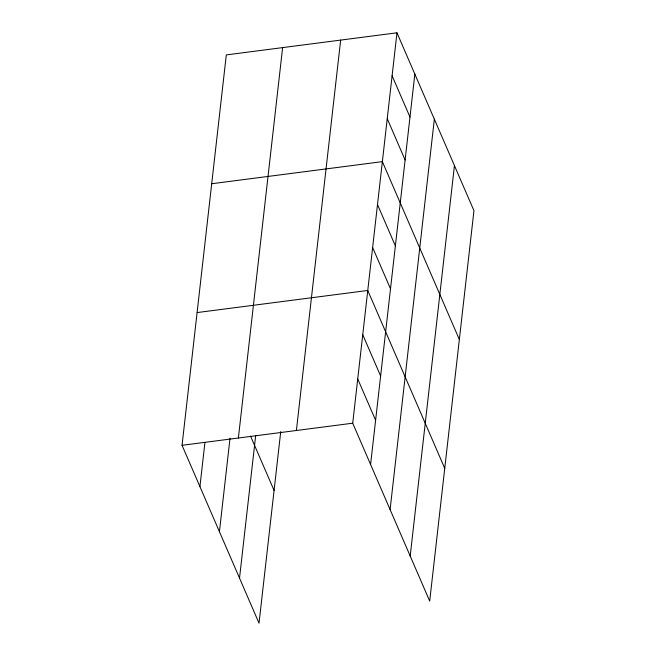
<?xml version="1.0" encoding="UTF-8"?>
<svg xmlns="http://www.w3.org/2000/svg" width="656" height="656" viewBox="0 0 656 656"><rect width="100%" height="100%" fill="white"/><g stroke="black" fill="none" stroke-linecap="round" stroke-linejoin="round"><path stroke-width="0.98" d="M280.752 431.541L259.03 623.2L182.048 445.309L226.304 54.907L396.97 32.8L473.952 210.691L429.696 601.093L352.715 423.202L396.97 32.8M199.924 486.621L204.943 442.374M219.432 531.688L230.026 438.167M238.374 438.019L282.621 47.609M239.522 578.125L255.701 435.404M296.397 430.5L340.653 40.098M370.591 464.514L414.846 74.112M390.099 509.589L434.346 119.179M410.197 556.026L454.444 165.615M211.699 183.737L382.366 161.63L459.348 339.521M197.095 312.576L367.762 290.469L444.743 468.359M182.048 445.309L352.715 423.202M392.099 75.743L409.975 117.055M387.237 118.687L405.113 159.998M377.503 204.582L395.371 245.885M372.633 247.525L390.509 288.829M362.752 334.716L380.628 376.019M357.733 378.963L375.609 420.266M250.551 436.101L274.077 490.458"/></g></svg>
